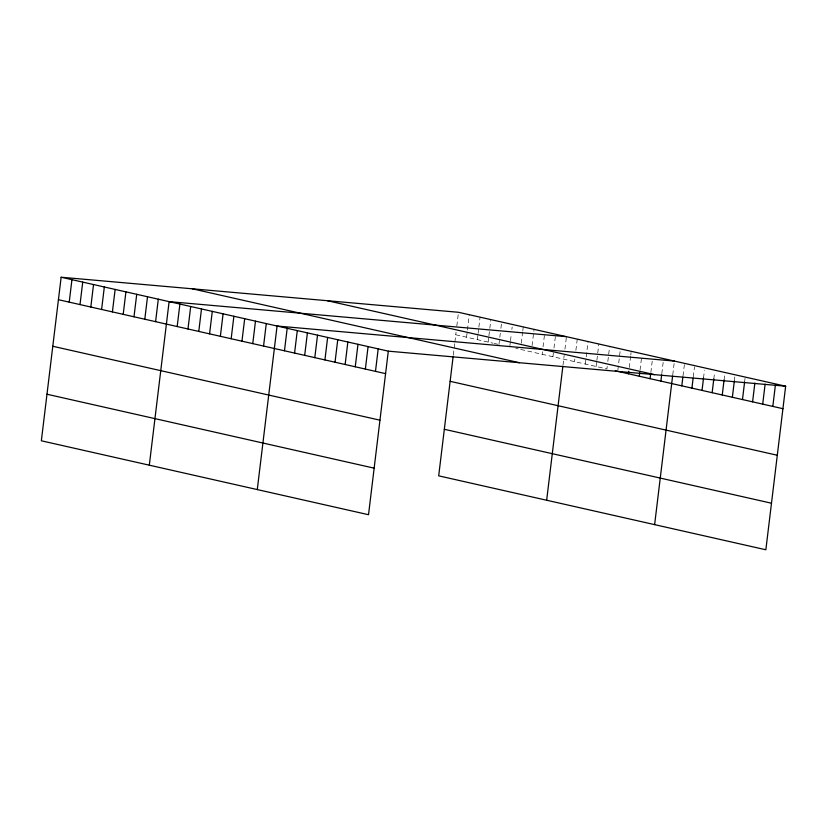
<?xml version="1.0" encoding="UTF-8"?>
<svg xmlns="http://www.w3.org/2000/svg" width="827" height="827" viewBox="0 0 827 827"><rect width="100%" height="100%" fill="white"/><g stroke="black" fill="none" stroke-linecap="round" stroke-linejoin="round"><path stroke-width="0.62" stroke-dasharray="4.13 3.1" d="M453.31 355.062L454.747 343.122M454.891 341.933L456.059 332.268M456.824 326.024L458.478 312.286M466.562 337.209L469.281 314.725M477.355 339.649L477.965 334.646M478.109 333.405L478.719 328.402M478.864 327.151L480.073 317.165M488.147 342.089L488.757 337.085M488.912 335.845L489.667 329.591M489.811 328.35L490.876 319.604M498.95 344.528L500.304 333.281M500.914 328.288L501.669 322.044M509.897 345.717L510.352 341.964M510.497 340.724L511.251 334.47M511.861 329.477L512.161 326.985M521.299 343.164L522.654 331.916M522.809 330.666L523.264 326.923M532.092 345.603L534.056 329.363M542.13 354.287L542.44 351.785M543.039 346.792L544.704 333.054M552.932 356.726L553.387 352.974M553.987 347.981L555.651 334.242M563.001 365.131L564.179 355.414M564.934 349.17L566.443 336.682M574.527 361.606L574.827 359.104M575.881 350.359L577.246 339.122M585.32 364.045L588.038 341.561M596.112 366.485L596.722 361.482M596.877 360.241L598.841 344.001M607.214 366.423L606.915 368.925L520.545 349.407M607.824 361.43L609.633 346.441M617.862 370.114L620.281 350.131M629.264 367.56L630.619 356.313M630.774 355.062L631.073 352.571M640.057 370L641.566 357.502M650.859 372.439L652.214 361.192M661.807 373.628L663.161 362.381M672.754 374.817L674.263 362.329M683.019 375.851L684.374 364.614M693.274 376.885L694.484 366.899M703.539 377.929L704.449 370.434M713.804 378.962L714.559 372.719M724.07 379.996L724.824 373.752M734.335 381.03L734.934 376.037M744.6 382.064L745.044 378.321M455.76 334.77L492.954 343.174M494.153 343.443L497.751 344.249M515.738 348.322L518.147 348.86"/><path stroke-width="1.24" d="M61.146 277.231L41.35 440.791L368.522 514.714L388.308 351.155L61.146 277.231L458.478 312.286L785.65 386.209L765.854 549.769L438.692 475.845L453.165 356.251M69.22 302.144L71.939 279.671M80.012 304.584L82.731 282.11M90.815 307.024L93.534 284.55M101.607 309.463L104.326 286.99M112.41 311.903L115.129 289.429M123.202 314.343L125.921 291.869M133.995 316.782L136.724 294.309M144.797 319.222L147.516 296.748M155.59 321.662L158.308 299.188M149.315 465.188L169.111 301.628L566.443 336.682M177.185 326.541L179.904 304.067M187.977 328.981L190.706 306.507M198.78 331.42L201.499 308.947M209.572 333.86L212.291 311.386M220.375 336.3L223.094 313.826M231.167 338.739L233.886 316.265M241.96 341.179L244.689 318.705M252.762 343.618L255.481 321.145M263.555 346.058L266.273 323.584M257.28 489.584L277.076 326.024L674.408 361.079M284.467 350.782L287.186 328.309M294.577 353.067L297.296 330.593M304.687 355.352L307.406 332.878M314.798 357.646L317.527 335.162M324.918 359.931L327.637 337.447M335.028 362.216L337.747 339.732M345.138 364.5L347.857 342.016M355.248 366.785L357.977 344.301M365.369 369.069L368.087 346.585M375.479 371.354L378.197 348.87M546.657 500.242L562.856 366.33M628.51 373.804L628.809 371.302M639.302 376.244L639.757 372.491M650.105 378.683L650.704 373.68M660.897 381.123L661.652 374.879M654.622 524.638L672.599 376.068M681.81 385.847L682.864 377.102M691.92 388.132L693.129 378.135M702.03 390.416L703.539 377.929M712.14 392.701L713.804 378.962M722.25 394.986L724.07 379.996M732.371 397.27L734.335 381.03M742.481 399.555L744.6 382.064M752.591 401.839L754.855 383.108M762.701 404.124L765.12 384.142M772.821 406.408L775.385 385.175M388.308 351.155L785.65 386.209M327.358 300.718L654.529 374.641M615.309 370.816L782.931 408.693M192.267 288.799L519.428 362.722M450.126 381.319L777.297 455.253M58.428 299.705L385.589 373.639M444.326 429.285L771.488 503.219M52.794 346.265L379.955 420.188M46.984 394.231L374.155 468.165"/></g></svg>
